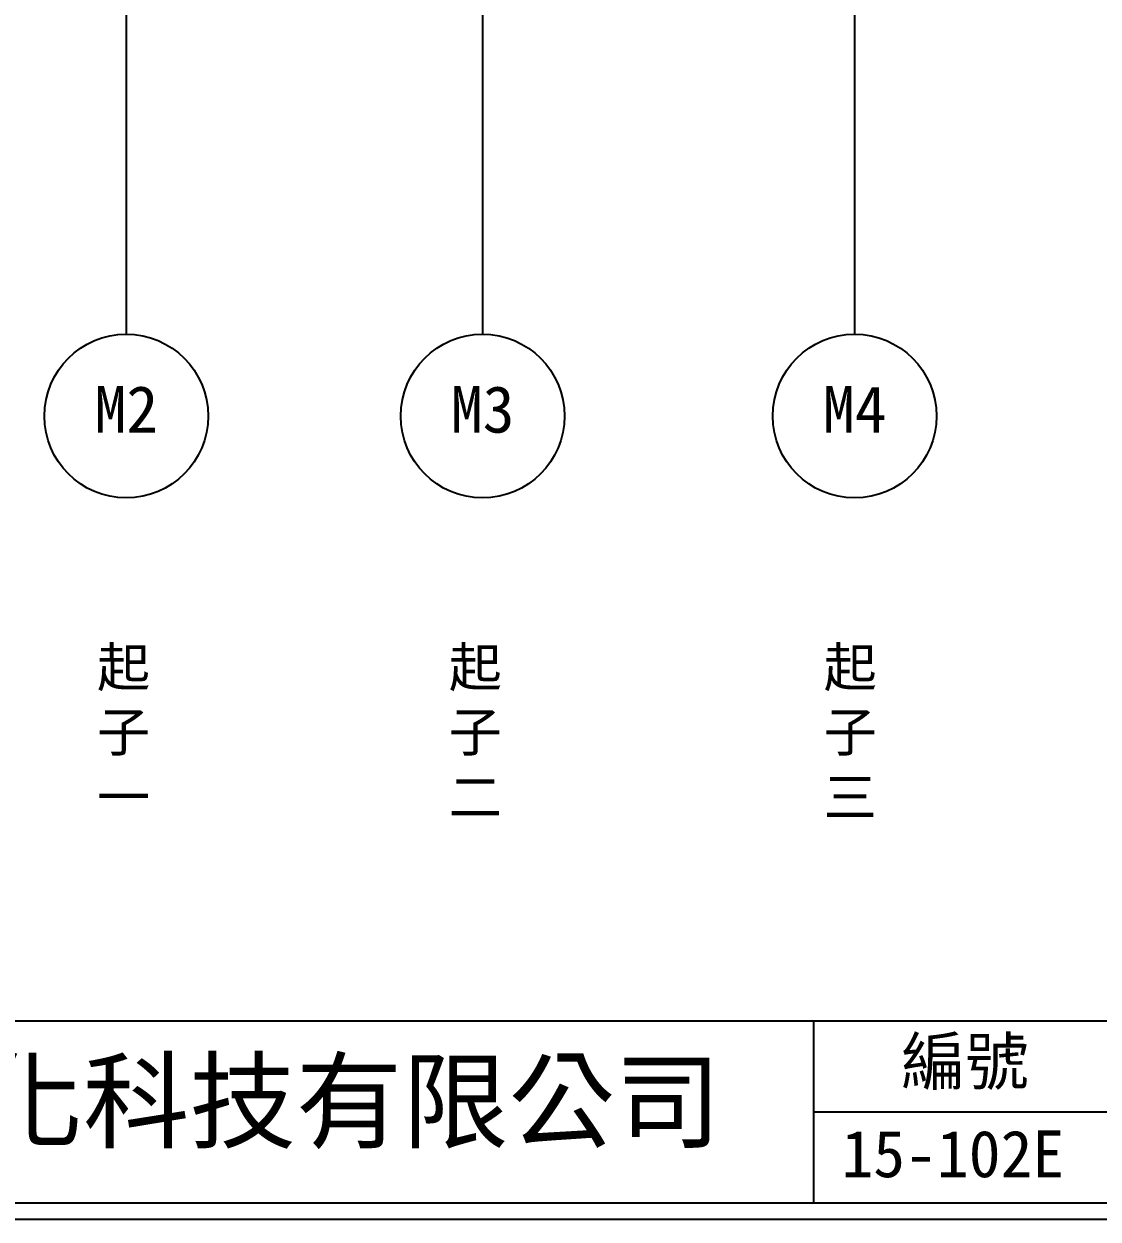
# Model space of a CAD drawing. Extents: x 10 to 297, y 3 to 207.
# Drawn here: x 85 to 167.6, y 3 to 95 of the extents above; entities that cross this region are included whole.
import ezdxf

# ---------------------------------------------------------------- set-up
doc = ezdxf.new("R2010")
doc.units = 0
doc.layers.get('0').update_dxf_attribs({"linetype": 'CONTINUOUS'})
doc.layers.add('圖框層', color=7, linetype='CONTINUOUS')
doc.layers.add('標尺寸層', color=3, linetype='CONTINUOUS')
doc.styles.add('CNS', font='romanc.shx', dxfattribs={"bigfont": 'chineset.shx'})
doc.styles.add('STSL', font='KAIU.TTF')

msp = doc.modelspace()

# ---------------------------------------------------------------- linework, layer by layer
for centre in [(92.848, 64.806), (120.26, 64.806), (148.882, 64.806)]:
    msp.add_circle(centre, 6.3)
at = {"layer": '圖框層', "color": 7}
for p, q in [((11.25, 18.25), (295.75, 18.25)), ((145.75, 4.25), (145.75, 18.25)), ((145.75, 11.25), (295.75, 11.25)), ((11.25, 4.25), (295.75, 4.25)), ((10, 3), (297, 3))]:
    msp.add_line(p, q, dxfattribs=at)
at = {"layer": '標尺寸層', "color": 7}
for p, q in [((92.848, 101.641), (92.848, 71.106)), ((120.26, 101.641), (120.26, 71.106)), ((148.882, 101.641), (148.882, 71.106))]:
    msp.add_line(p, q, dxfattribs=at)

# ---------------------------------------------------------------- texts
at = {"layer": '圖框層', "color": 4, "style": 'STSL'}
for s, height, p in [('M2', 3.6, (90.405, 63.528)), ('M3', 3.6, (117.817, 63.528)), ('M4', 3.6, (146.439, 63.528)), ('編號', 3.6, (152.465, 13.337)), ('泓陞自動化科技有限公司', 6, (48.604, 9.076)), ('15-102E', 3.6, (147.864, 6.224))]:
    msp.add_text(s, height=height, dxfattribs=at).set_placement(p)
at = {"layer": '標尺寸層', "color": 7, "char_height": 3, "width": 5.42431, "attachment_point": 1, "style": 'CNS'}
for s, insert in [('{\\fDFKai-SB|b0|i0|c136|p65;起子一}', (90.593, 46.99)), ('{\\fDFKai-SB|b0|i0|c136|p65;起子二}', (117.655, 46.99)), ('{\\fDFKai-SB|b0|i0|c136|p65;起子三}', (146.496, 46.99))]:
    msp.add_mtext(s, dxfattribs=dict(at, insert=insert))

doc.saveas('drawing.dxf')
